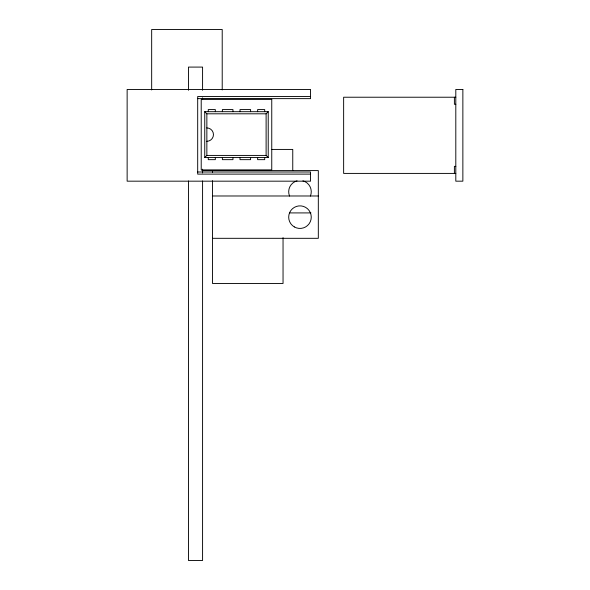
<?xml version="1.0" encoding="UTF-8"?>
<svg xmlns="http://www.w3.org/2000/svg" width="590" height="590" viewBox="0 0 590 590"><rect width="100%" height="100%" fill="white"/><g stroke="black" fill="none" stroke-linecap="round" stroke-linejoin="round"><path stroke-width="0.89" d="M204.737 157.537L206.854 155.421L266.112 155.421L268.229 157.537L204.737 157.537L204.737 111.687L268.229 111.687L268.229 157.537M266.112 155.421L266.112 113.804L268.229 111.687M310.554 96.517L197.687 96.517L197.687 174.116L310.554 174.116M455.805 97.225L343.638 97.225L343.638 173.408L455.805 173.408M197.687 98.633L310.554 98.633L310.554 89.466L127.138 89.466L127.138 181.174L310.554 181.174L310.554 172L197.687 172M455.805 104.275L454.396 104.275L454.396 97.225M204.737 111.687L206.854 113.804L266.112 113.804M206.854 155.421L206.854 113.804M271.437 149.425L292.758 149.425L292.758 170.591M455.805 166.358L454.396 166.358L454.396 173.408M202.06 170.591L318.32 170.591L318.32 238.316L212.496 238.316M212.496 195.983L318.32 195.983M289.793 212.916L310.952 212.916M283.045 237.652L283.045 283.466L212.496 283.466L212.496 180.71M264.704 111.687L264.704 109.57L257.646 109.57L257.646 111.687M264.704 157.537L264.704 159.654L257.646 159.654L257.646 157.537M250.595 111.687L250.595 109.57L240.012 109.57L240.012 111.687M250.595 157.537L250.595 159.654L240.012 159.654L240.012 157.537M232.954 111.687L232.954 109.57L222.378 109.57L222.378 111.687M232.954 157.537L232.954 159.654L222.378 159.654L222.378 157.537M222.216 89.968L222.216 29.5L151.667 29.5L151.667 89.968M215.321 111.687L215.321 109.57L208.27 109.57L208.27 111.687M215.321 157.537L215.321 159.654L208.27 159.654L208.27 157.537M212.496 170.591L212.496 172.428M202.577 90.277L202.577 67.09L188.468 67.09L188.468 90.277M202.577 97.837L202.577 99.644M202.577 169.183L202.577 172.959M202.577 180.953L202.577 560.5L188.468 560.5L188.468 180.953M206.758 127.912A6.704 6.704 0 0 1 213.462 134.616A6.704 6.704 0 0 1 206.758 141.312M302.899 180.85A11.284 11.284 0 0 1 310.406 196.072M289.55 196.072A11.284 11.284 0 0 1 297.05 180.85M462.862 89.466L455.805 89.466L455.805 181.174L462.862 181.174L462.862 89.466M271.754 99.341L201.212 99.341L201.212 169.883L271.754 169.883L271.754 99.341M294.329 226.921A11.284 11.284 0 0 0 311.262 217.15A11.284 11.284 0 0 0 294.329 207.378A11.284 11.284 0 0 0 294.329 226.921"/></g></svg>
